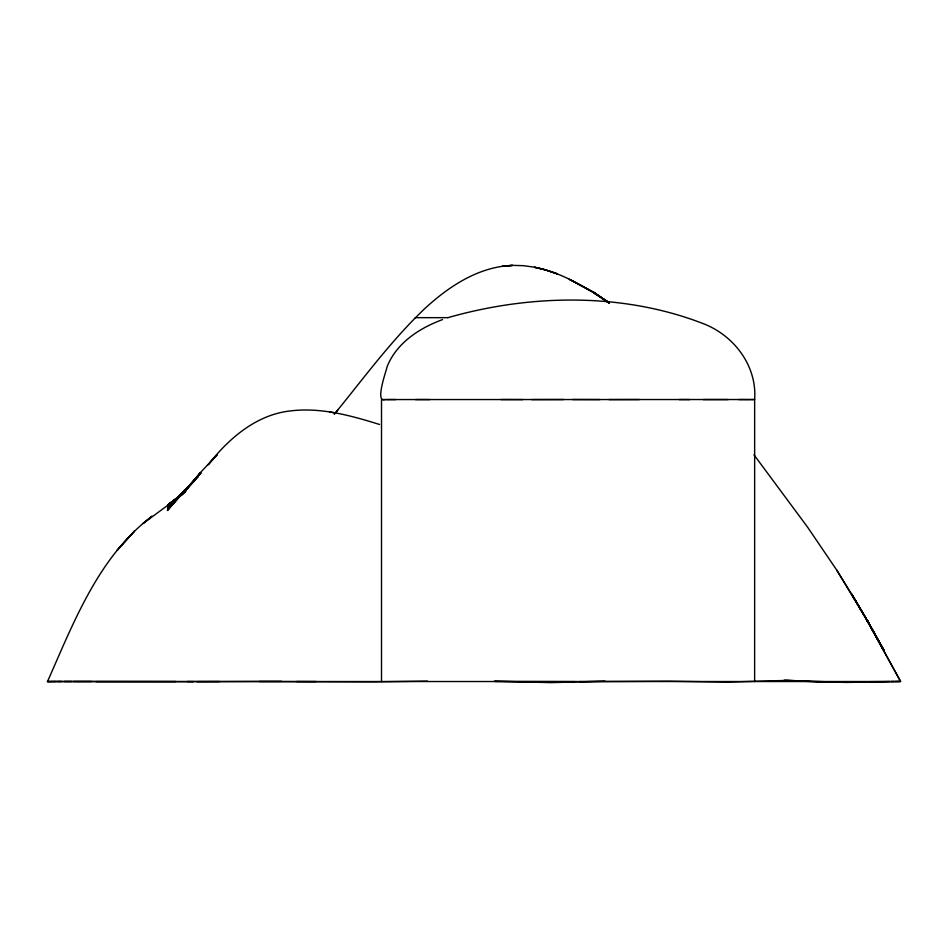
<?xml version="1.0" encoding="UTF-8"?>
<svg xmlns="http://www.w3.org/2000/svg" width="948" height="948" viewBox="0 0 948 948"><rect width="100%" height="100%" fill="white"/><g stroke="black" fill="none" stroke-linecap="round" stroke-linejoin="round"><path stroke-width="1.42" d="M56.288 681.505L47.483 681.576C73.79 622.267 98.474 556.618 152.083 516.174L143.03 523.521L182.893 494.157M179.291 496.716L168.554 504.265L182.691 493.979L168.412 504.526L183.675 492.96L200.301 472.685L217.222 454.685L208.181 464.781C228.539 438.675 256.15 414.679 290.337 410.934C320.661 407.142 350.843 415.544 379.556 424.467M334.265 414.3C363.676 378.276 391.216 340.451 425.06 308.337C449.21 286.154 478.799 266.589 512.572 265.404L502.227 266.258L512.678 265.369L523.367 265.677L534.388 267.17L545.55 269.907L534.53 267.289C555.575 271.14 574.678 281.26 592.844 292.174L569.31 279.34L592.986 291.771L609.398 303.253M334.988 413.482L337.701 410.188M183.711 492.924L200.478 472.661L183.793 492.273L200.68 472.791L183.9 491.763L200.905 473.052L184.031 491.372L198.12 476.595M198.156 476.548L184.185 491.1L167.405 510.545L184.339 490.898L193.368 481.892M194.316 480.98L167.464 509.669L184.682 490.685L167.618 508.104L184.86 490.637L167.713 507.405L185.05 490.626L167.808 506.777L185.227 490.661L167.915 506.208L185.429 490.732L168.021 505.699L185.618 490.839L168.152 505.248L185.82 490.993L168.27 504.857L184.919 492.036M442.55 319.594C419.537 328.055 396.714 342.844 387.187 366.426C386.5 370.431 374.46 403.09 385.125 399.582M447.966 317.651C530.501 294.058 623.168 292.339 703.878 323.884C734.309 335.829 757.108 366.058 754.655 399.535L754.632 681.529M895.398 681.505L900.6 681.446L867.361 621.023L900.6 681.446L845.9 682.442L787.492 680.391L727.637 682.098L668.992 681.209L579.584 681.636M605.049 681.162L550.978 682.631L494.299 681.138M47.566 681.576L51.085 681.529M427.489 681.138L372.588 681.861L259.183 681.529M870.335 681.683L889.603 681.505M847.05 682.086L816.56 681.896L784.245 680.166M51.547 681.517L61.644 681.47M751.017 399.582L754.655 399.535L381.511 399.558L381.511 681.529M386.073 399.582L395.648 399.558M563.515 399.535L531.65 399.582M95.985 681.636L193.38 681.648M197.018 681.648L281.592 681.363M415.236 317.663L447.776 317.663M738.693 399.558L750.069 399.582M608.971 399.582L639.414 399.558M703.215 399.57L728.147 399.558M73.47 681.529L91.648 681.517M175.818 681.517L64.357 681.47M891.227 681.505L894.13 681.505M47.4 681.529L900.233 681.529M71.716 681.529L57.39 681.505M187.112 681.517L219.45 681.541M415.473 399.558L429.8 399.57M500.982 399.558L522.727 399.582M572.628 399.535L599.989 399.582M679.088 399.558L689.871 399.57M296.582 681.517L316.111 681.529M495.022 681.505L574.761 681.636M335.154 412.949L329.892 412.06M609.434 302.945L593.649 292.837L609.28 302.898M609.137 302.602L593.258 291.996L608.332 302.519M753.98 454.815L807.601 527.195L836.752 570.127L852.145 595.048M836.657 569.997L867.835 621.675L851.778 594.23L867.55 620.94L884.164 651.015L867.456 620.81L883.749 649.913M134.498 531.046L117.149 550.373L134.498 531.046M557.14 273.747L545.787 270.002L557.033 273.794M867.681 621.224L851.719 594.289L867.681 621.224M883.986 650.482L867.396 620.845L883.986 650.482"/></g></svg>
